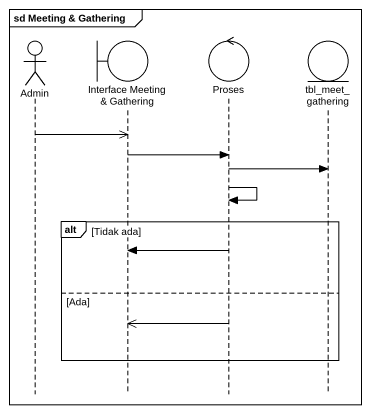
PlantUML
@startuml
mainframe sd Meeting & Gathering
hide footbox
actor Admin
boundary "Interface Meeting & Gathering" as Interface_Meeting_Gathering
control Proses
entity tbl_meet_gathering

Admin ->> Interface_Meeting_Gathering
Interface_Meeting_Gathering -> Proses
Proses -> tbl_meet_gathering
Proses -> Proses
alt Tidak ada
  Proses -> Interface_Meeting_Gathering
else Ada
  Proses ->> Interface_Meeting_Gathering
end
@enduml
